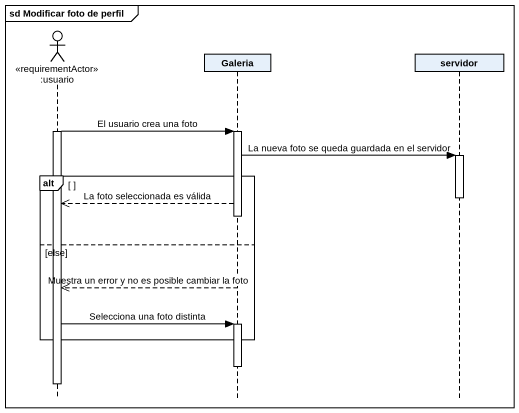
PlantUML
@startuml
mainframe sd Modificar foto de perfil
hide footbox
actor ":usuario" as usuario <<requirementActor>>
participant Galeria
participant servidor

activate usuario
usuario -> Galeria : El usuario crea una foto
activate Galeria
Galeria -> servidor : La nueva foto se queda guardada en el servidor
activate servidor
alt
  deactivate servidor
  Galeria -->> usuario : La foto seleccionada es válida
  deactivate Galeria
else else
  Galeria -->> usuario : Muestra un error y no es posible cambiar la foto
  usuario -> Galeria : Selecciona una foto distinta
  activate Galeria
end
deactivate Galeria
deactivate usuario
@enduml
